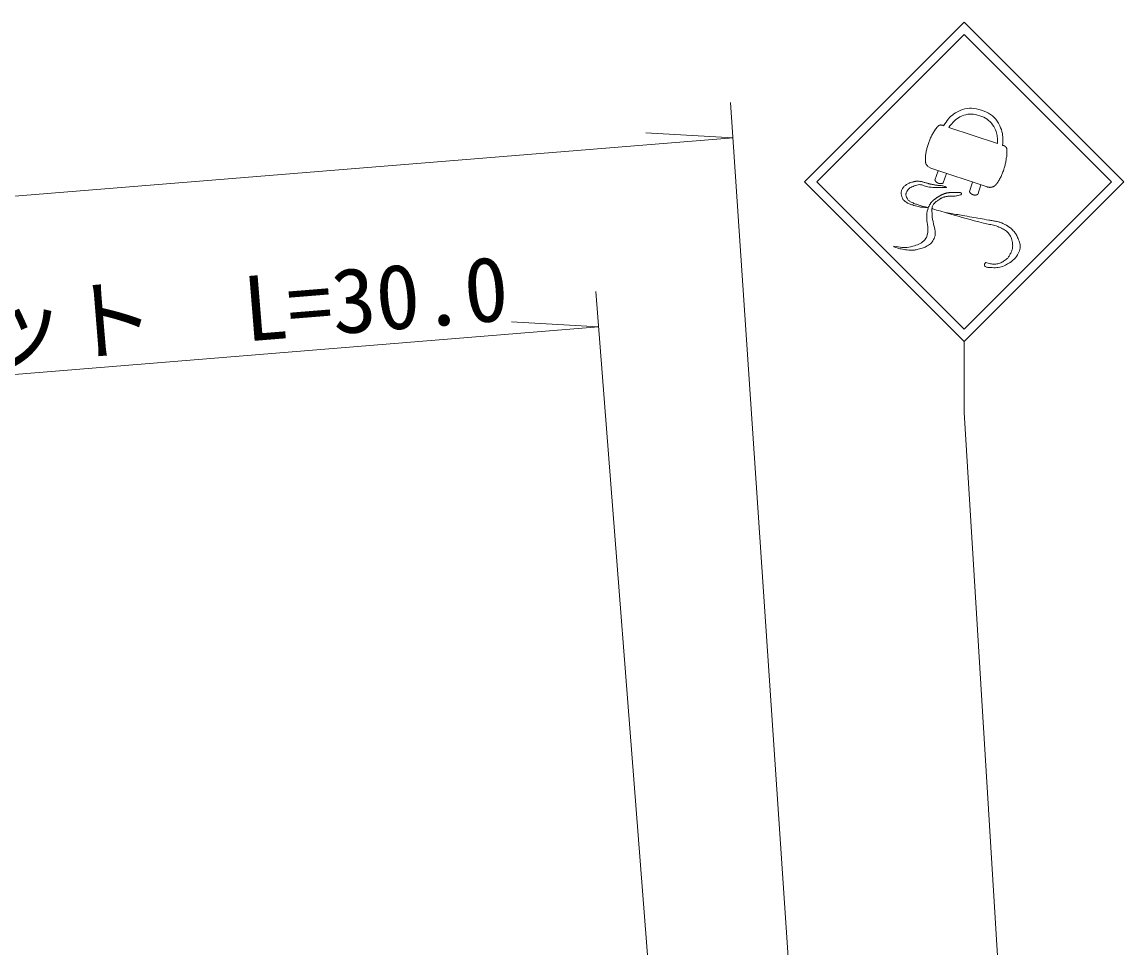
# Model space of a CAD drawing. Units: millimetres, scale not verified. Extents: x 40000 to 680000, y 20000 to 380000.
# Drawn here: x 453184 to 484219, y 294923 to 320997 of the extents above; entities that cross this region are included whole.
import ezdxf
from ezdxf.enums import TextEntityAlignment as Align

# ---------------------------------------------------------------- set-up
doc = ezdxf.new("R2010")
doc.units = ezdxf.units.MM
doc.header["$LTSCALE"] = 1000
doc.layers.add('M-STR-HTXT', color=7, linetype='Continuous', lineweight=13)
doc.layers.add('M-STR-STRC', color=7, linetype='Continuous', lineweight=13)
doc.styles.add('ＭＳ ゴシック', font='')
doc.styles.get('ＭＳ ゴシック').set_extended_font_data('MS Gothic')

msp = doc.modelspace()

# ---------------------------------------------------------------- linework, layer by layer
at = {"layer": 'M-STR-HTXT'}
for p, q in [((475101, 289592), (473140, 318734)), ((473208, 317736), (470757, 317879)), ((325454, 305722), (473208, 317736)), ((471223, 289348), (469340, 313408)), ((469418, 312411), (466967, 312555)), ((422379, 308586), (469418, 312411)), ((481454, 281607), (479719, 309997))]:
    msp.add_line(p, q, dxfattribs=at)
at = {"layer": 'M-STR-STRC'}
for p, q in [((475219, 316497), (479719, 320997)), ((484219, 316497), (479719, 320997)), ((475573, 316497), (479719, 320644)), ((483866, 316497), (479719, 320644)), ((475219, 316497), (479719, 311997)), ((475573, 316497), (479719, 312350)), ((479719, 312350), (483866, 316497)), ((479719, 311997), (484219, 316497)), ((480052, 315482), (480108, 315473)), ((480165, 315463), (480222, 315453)), ((480282, 315442), (480346, 315431)), ((479719, 311997), (479719, 309997))]:
    msp.add_line(p, q, dxfattribs=at)
for points in [[(478626, 317153), (478626, 317160), (478628, 317189), (478631, 317217), (478634, 317245), (478638, 317273), (478642, 317301), (478647, 317329), (478652, 317357), (478657, 317385), (478664, 317413), (478670, 317440), (478677, 317468), (478685, 317495), (478693, 317522), (478701, 317549), (478710, 317576), (478720, 317603), (478729, 317630), (478740, 317656), (478751, 317682), (478762, 317708), (478774, 317734), (478786, 317760), (478798, 317785), (478811, 317810), (478825, 317835), (478839, 317860), (478853, 317884), (478868, 317909), (478883, 317933), (478883, 317933), (478913, 317977), (478928, 317999), (478948, 318028), (478951, 318031), (478953, 318034), (478958, 318040), (478962, 318045), (478967, 318050), (478974, 318057), (478980, 318063), (478981, 318064), (478985, 318068), (478988, 318070), (478991, 318073), (478994, 318075), (478999, 318078), (479001, 318080), (479003, 318081), (479005, 318082), (479007, 318084), (479009, 318084), (479011, 318085), (479014, 318087), (479016, 318088), (479017, 318088), (479019, 318090), (479023, 318091), (479025, 318092), (479027, 318092), (479029, 318093), (479031, 318094), (479032, 318094), (479034, 318094), (479036, 318095), (479037, 318095), (479039, 318096), (479041, 318096), (479042, 318096), (479044, 318097), (479046, 318097), (479048, 318097), (479050, 318097), (479052, 318097), (479054, 318097), (479055, 318098), (479058, 318098), (479060, 318098), (479062, 318098), (479064, 318098), (479066, 318098), (479067, 318098), (479069, 318097), (479071, 318097), (479073, 318097), (479074, 318097), (479080, 318096), (479083, 318096), (479087, 318095), (479091, 318094), (479098, 318093), (479101, 318092), (479103, 318092), (479106, 318091), (479109, 318091), (479112, 318090), (479115, 318089), (479117, 318088), (479120, 318087), (479122, 318086), (479124, 318085), (479126, 318084), (479127, 318083), (479128, 318083), (479130, 318082), (479131, 318081), (479132, 318081), (479133, 318080), (479135, 318079), (479136, 318079), (479139, 318077), (479139, 318076), (479175, 318130), (479208, 318180), (479241, 318226), (479275, 318268), (479309, 318307), (479346, 318344), (479386, 318378), (479430, 318410), (479479, 318442), (479534, 318472), (479603, 318505), (479670, 318531), (479735, 318550), (479800, 318563), (479864, 318569), (479929, 318569), (479995, 318563), (480063, 318552), (480133, 318535), (480206, 318513), (480278, 318487), (480344, 318458), (480406, 318427), (480462, 318392), (480514, 318353), (480562, 318310), (480606, 318261), (480647, 318206), (480685, 318146), (480721, 318078), (480746, 318021), (480767, 317967), (480783, 317914), (480794, 317863), (480802, 317812), (480807, 317760), (480808, 317706), (480807, 317649), (480805, 317589), (480800, 317525), (480804, 317525), (480805, 317525), (480807, 317525), (480808, 317525), (480810, 317524), (480811, 317524), (480813, 317524), (480814, 317524), (480816, 317523), (480818, 317523), (480819, 317523), (480822, 317522), (480825, 317521), (480827, 317520), (480830, 317519), (480833, 317518), (480836, 317517), (480838, 317516), (480840, 317515), (480843, 317514), (480849, 317511), (480853, 317509), (480857, 317507), (480860, 317505), (480865, 317503), (480866, 317502), (480867, 317501), (480869, 317500), (480870, 317499), (480871, 317498), (480873, 317497), (480875, 317496), (480876, 317495), (480878, 317494), (480880, 317492), (480881, 317491), (480883, 317490), (480884, 317489), (480885, 317487), (480887, 317486), (480888, 317485), (480890, 317483), (480891, 317482), (480892, 317480), (480893, 317479), (480894, 317478), (480895, 317477), (480896, 317475), (480897, 317474), (480898, 317473), (480900, 317471), (480901, 317469), (480902, 317467), (480904, 317464), (480905, 317462), (480906, 317461), (480907, 317458), (480909, 317456), (480909, 317454), (480910, 317452), (480911, 317449), (480912, 317448), (480913, 317445), (480914, 317443), (480916, 317438), (480917, 317433), (480918, 317430), (480919, 317426), (480920, 317421), (480920, 317419), (480922, 317411), (480923, 317401), (480923, 317394), (480924, 317387), (480924, 317379), (480924, 317376), (480924, 317372), (480924, 317337), (480922, 317310), (480921, 317282), (480920, 317263), (480920, 317252), (480918, 317233), (480916, 317211), (480906, 317163), (480903, 317135), (480899, 317107), (480894, 317079), (480889, 317051), (480883, 317023), (480877, 316996), (480871, 316968), (480864, 316941), (480856, 316913), (480848, 316886), (480840, 316859), (480831, 316832), (480822, 316805), (480812, 316779), (480801, 316752), (480791, 316726), (480779, 316700), (480768, 316674), (480756, 316649), (480743, 316623), (480730, 316598), (480717, 316573), (480703, 316548), (480688, 316524), (480674, 316500), (480658, 316476), (480654, 316470), (480651, 316466), (480647, 316460), (480642, 316454), (480638, 316449), (480634, 316444), (480630, 316439), (480626, 316434), (480622, 316429), (480617, 316423), (480613, 316418), (480608, 316412), (480601, 316406), (480598, 316402), (480594, 316399), (480590, 316395), (480585, 316391), (480580, 316387), (480578, 316385), (480573, 316381), (480569, 316378), (480565, 316375), (480561, 316373), (480556, 316370), (480552, 316368), (480548, 316366), (480545, 316365), (480540, 316363), (480535, 316360), (480531, 316359), (480528, 316358), (480523, 316356), (480521, 316355), (480518, 316354), (480515, 316353), (480513, 316353), (480511, 316352), (480507, 316351), (480506, 316351), (480504, 316350), (480502, 316350), (480500, 316349), (480498, 316349), (480496, 316348), (480493, 316348), (480491, 316347), (480489, 316347), (480487, 316346), (480484, 316346), (480482, 316345), (480480, 316345), (480478, 316345), (480476, 316344), (480474, 316344), (480472, 316344), (480469, 316343), (480468, 316343), (480466, 316343), (480463, 316343), (480462, 316343), (480460, 316343), (480458, 316342), (480456, 316342), (480454, 316342), (480452, 316342), (480450, 316342), (480448, 316342), (480446, 316342), (480445, 316342), (480442, 316342), (480439, 316342), (480438, 316342), (480436, 316342), (480433, 316342), (480431, 316343), (480428, 316343), (480426, 316343), (480423, 316343), (480421, 316343), (480419, 316344), (480417, 316344), (480415, 316344), (480412, 316344), (480410, 316345), (480407, 316345), (480405, 316345), (480403, 316346), (480400, 316346), (480397, 316347), (480395, 316347), (480392, 316348), (480389, 316348), (480386, 316349), (480383, 316349), (480381, 316350), (480377, 316350), (480372, 316351), (480367, 316352), (478777, 316880), (478713, 316917), (478695, 316933), (478683, 316946), (478672, 316960), (478661, 316973), (478652, 316989), (478642, 317009), (478636, 317028), (478632, 317046), (478629, 317072), (478627, 317096), (478626, 317120), (478625, 317140)], [(480656, 317573), (479283, 318029), (479298, 318048), (479317, 318073), (479340, 318102), (479368, 318135), (479399, 318169), (479434, 318204), (479472, 318239), (479512, 318271), (479555, 318301), (479600, 318326), (479658, 318352), (479713, 318373), (479767, 318388), (479820, 318399), (479874, 318404), (479927, 318405), (479981, 318400), (480037, 318391), (480095, 318378), (480155, 318359), (480215, 318338), (480269, 318314), (480319, 318288), (480365, 318259), (480408, 318227), (480447, 318191), (480484, 318150), (480518, 318105), (480550, 318056), (480580, 318001), (480601, 317957), (480618, 317917), (480631, 317878), (480641, 317841), (480648, 317803), (480652, 317764), (480655, 317723), (480656, 317678), (480656, 317628)], [(478707, 315768), (478609, 315777), (478567, 315780), (478529, 315784), (478493, 315788), (478458, 315794), (478422, 315801), (478385, 315810), (478346, 315821), (478303, 315835), (478274, 315845), (478247, 315854), (478221, 315862), (478196, 315871), (478172, 315880), (478149, 315890), (478126, 315901), (478103, 315914), (478079, 315930), (478055, 315948), (478040, 315960), (478026, 315973), (478014, 315985), (478003, 315997), (477993, 316010), (477984, 316024), (477977, 316039), (477970, 316055), (477964, 316072), (477959, 316090), (477954, 316110), (477950, 316129), (477947, 316148), (477945, 316165), (477944, 316183), (477944, 316200), (477946, 316217), (477950, 316235), (477955, 316253), (477962, 316272), (477970, 316291), (477979, 316307), (477988, 316321), (477998, 316335), (478009, 316347), (478021, 316359), (478033, 316371), (478047, 316382), (478062, 316393), (478078, 316405), (478097, 316418), (478115, 316430), (478132, 316440), (478149, 316449), (478166, 316458), (478183, 316465), (478202, 316472), (478221, 316478), (478241, 316485), (478263, 316491), (478281, 316496), (478298, 316500), (478313, 316504), (478329, 316508), (478344, 316511), (478359, 316513), (478374, 316514), (478390, 316515), (478407, 316515), (478426, 316514), (478450, 316512), (478472, 316510), (478493, 316506), (478513, 316503), (478532, 316498), (478552, 316494), (478572, 316489), (478592, 316483), (478614, 316477), (478637, 316471), (478652, 316467), (478665, 316464), (478677, 316460), (478689, 316456), (478700, 316453), (478712, 316449), (478724, 316445), (478736, 316442), (478749, 316438), (478763, 316435), (478782, 316431), (478799, 316427), (478815, 316424), (478831, 316421), (478846, 316418), (478861, 316416), (478877, 316413), (478893, 316411), (478910, 316408), (478929, 316405), (478956, 316401), (478981, 316398), (479005, 316396), (479028, 316394), (479050, 316392), (479072, 316390), (479095, 316386), (479118, 316381), (479142, 316374), (479167, 316365), (479174, 316363), (479179, 316360), (479185, 316358), (479190, 316356), (479195, 316354), (479200, 316352), (479205, 316349), (479211, 316347), (479217, 316343), (479224, 316340), (479160, 316338), (479104, 316336), (479054, 316335), (479008, 316335), (478966, 316335), (478924, 316336), (478882, 316337), (478838, 316340), (478790, 316344), (478736, 316349), (478696, 316356), (478659, 316365), (478624, 316376), (478590, 316388), (478557, 316399), (478524, 316409), (478491, 316415), (478457, 316418), (478421, 316415), (478382, 316406), (478346, 316394), (478311, 316382), (478278, 316370), (478247, 316357), (478218, 316342), (478191, 316325), (478166, 316305), (478142, 316281), (478120, 316254), (478100, 316222), (478091, 316205), (478085, 316188), (478081, 316172), (478078, 316155), (478078, 316139), (478080, 316122), (478083, 316105), (478087, 316088), (478093, 316070), (478100, 316052), (478109, 316032), (478120, 316014), (478132, 315998), (478145, 315983), (478160, 315971), (478175, 315959), (478192, 315948), (478210, 315938), (478230, 315927), (478250, 315916), (478278, 315902), (478304, 315891), (478329, 315881), (478353, 315872), (478377, 315864), (478401, 315857), (478426, 315850), (478452, 315843), (478480, 315835), (478510, 315826), (478571, 315807), (478629, 315791), (478683, 315775)], [(479233, 316183), (479221, 316180), (479209, 316177), (479200, 316176), (479193, 316173), (479186, 316171), (479180, 316170), (479172, 316167), (479166, 316165), (479158, 316163), (479151, 316160), (479143, 316157), (479134, 316153), (479126, 316151), (479120, 316148), (479114, 316145), (479106, 316142), (479097, 316137), (479089, 316133), (479080, 316130), (479072, 316125), (479064, 316121), (479053, 316115), (479046, 316111), (479039, 316107), (479032, 316103), (479024, 316098), (479016, 316093), (479008, 316088), (479000, 316083), (478992, 316078), (478986, 316074), (478978, 316069), (478970, 316064), (478960, 316058), (478952, 316052), (478943, 316046), (478935, 316042), (478928, 316036), (478917, 316029), (478908, 316022), (478899, 316016), (478892, 316010), (478883, 316003), (478877, 315999), (478870, 315993), (478863, 315988), (478856, 315982), (478850, 315977), (478845, 315972), (478839, 315967), (478832, 315960), (478829, 315957), (478824, 315953), (478821, 315949), (478816, 315944), (478811, 315939), (478807, 315934), (478803, 315930), (478799, 315926), (478795, 315920), (478790, 315914), (478783, 315906), (478780, 315902), (478773, 315892), (478766, 315881), (478758, 315870), (478752, 315861), (478744, 315846), (478738, 315836), (478733, 315825), (478728, 315815), (478724, 315807), (478718, 315795), (478716, 315790), (478707, 315768), (478691, 315720), (478679, 315669), (478670, 315614), (478666, 315558), (478665, 315517), (478665, 315447), (478666, 315403), (478672, 315352), (478684, 315294), (478693, 315234), (478694, 315183), (478694, 315123), (478691, 315070), (478680, 315003), (478665, 314959), (478653, 314933), (478637, 314907), (478608, 314868), (478578, 314834), (478547, 314806), (478514, 314781), (478478, 314761), (478441, 314742), (478402, 314726), (478360, 314711), (478316, 314696), (478269, 314681), (478213, 314664), (478160, 314653), (478110, 314646), (478061, 314644), (478013, 314645), (477964, 314650), (477914, 314657), (477861, 314666), (477804, 314677), (477742, 314689), (477741, 314688), (477740, 314688), (477739, 314687), (477738, 314687), (477738, 314687), (477737, 314686), (477736, 314686), (477736, 314685), (477735, 314684), (477735, 314683), (477734, 314683), (477734, 314682), (477734, 314682), (477734, 314681), (477734, 314681), (477734, 314680), (477734, 314680), (477734, 314679), (477734, 314679), (477734, 314678), (477734, 314677), (477734, 314677), (477734, 314676), (477734, 314676), (477734, 314675), (477734, 314675), (477734, 314675), (477735, 314674), (477735, 314674), (477735, 314673), (477736, 314673), (477736, 314672), (477737, 314672), (477737, 314671), (477738, 314671), (477738, 314671), (477739, 314671), (477739, 314670), (477740, 314670), (477741, 314670), (477785, 314652), (477827, 314637), (477868, 314624), (477907, 314614), (477946, 314606), (477985, 314599), (478025, 314593), (478067, 314587), (478112, 314582), (478160, 314576), (478190, 314572), (478217, 314570), (478244, 314570), (478269, 314571), (478294, 314573), (478318, 314577), (478343, 314581), (478369, 314586), (478397, 314592), (478427, 314598), (478464, 314607), (478499, 314616), (478532, 314625), (478563, 314636), (478593, 314647), (478623, 314660), (478651, 314675), (478681, 314693), (478711, 314713), (478742, 314735), (478766, 314754), (478786, 314773), (478805, 314792), (478821, 314812), (478835, 314833), (478847, 314855), (478858, 314878), (478869, 314903), (478883, 314943), (478897, 314980), (478904, 315038), (478901, 315098), (478888, 315174), (478871, 315241), (478855, 315303), (478841, 315377), (478830, 315436), (478820, 315498), (478816, 315535), (478814, 315609), (478811, 315672), (478811, 315740), (478813, 315761), (478815, 315773), (478820, 315794), (478824, 315809), (478832, 315827), (478844, 315850), (478859, 315872), (478865, 315881), (478873, 315890), (478880, 315898), (478890, 315909), (478900, 315918), (478916, 315931), (478933, 315943), (478947, 315953), (478965, 315965), (478982, 315978), (479002, 315991), (479005, 315994), (479035, 316013), (479045, 316019), (479054, 316025), (479062, 316029), (479073, 316036), (479082, 316041), (479092, 316046), (479106, 316052), (479128, 316061), (479145, 316066), (479156, 316070), (479169, 316073), (479181, 316076), (479194, 316079), (479208, 316082), (479224, 316084), (479240, 316087), (479256, 316089), (479270, 316090), (479281, 316091), (479295, 316092), (479306, 316092), (479322, 316093), (479342, 316094), (479391, 316094), (479422, 316096), (479449, 316096), (479463, 316097), (479498, 316101), (479514, 316104), (479536, 316108), (479552, 316112), (479580, 316119), (479621, 316132), (479627, 316135), (479631, 316137), (479636, 316143), (479638, 316146), (479640, 316151), (479642, 316154), (479642, 316159), (479643, 316164), (479642, 316170), (479640, 316175), (479636, 316181), (479631, 316185), (479626, 316188), (479619, 316191), (479613, 316194), (479598, 316194), (479566, 316195), (479532, 316196), (479518, 316197), (479485, 316197), (479458, 316198), (479432, 316198), (479418, 316198), (479399, 316198), (479384, 316198), (479368, 316198), (479353, 316197), (479342, 316197), (479332, 316196), (479321, 316195), (479311, 316194), (479299, 316193), (479283, 316191), (479273, 316190), (479264, 316188), (479254, 316187), (479243, 316185)]]:
    msp.add_lwpolyline(points, close=True, dxfattribs=at)
for points in [[(479220, 316733), (479131, 316466), (479130, 316466), (479127, 316464), (479125, 316463), (479122, 316462), (479119, 316461), (479116, 316459), (479113, 316458), (479110, 316457), (479108, 316456), (479105, 316455), (479102, 316454), (479099, 316454), (479096, 316453), (479093, 316452), (479090, 316451), (479087, 316451), (479084, 316450), (479081, 316449), (479078, 316449), (479075, 316449), (479072, 316448), (479069, 316448), (479066, 316448), (479063, 316447), (479060, 316447), (479057, 316447), (479054, 316447), (479051, 316447), (479048, 316447), (479045, 316447), (479042, 316447), (479039, 316447), (479036, 316448), (479033, 316448), (479029, 316448), (479026, 316449), (479023, 316449), (479020, 316450), (479017, 316450), (479014, 316451), (479012, 316451), (479009, 316452), (479006, 316453), (479003, 316454), (479000, 316455), (478997, 316456), (478994, 316457), (478991, 316458), (478988, 316459), (478985, 316460), (478983, 316461), (478980, 316462), (478977, 316463), (478974, 316465), (478972, 316466), (478969, 316467), (478966, 316469), (478964, 316470), (478961, 316472), (478958, 316474), (478956, 316475), (478953, 316477), (478951, 316479), (478948, 316480), (478946, 316482), (478943, 316484), (478941, 316486), (478939, 316488), (478936, 316490), (478934, 316492), (478932, 316494), (478930, 316496), (478927, 316498), (478925, 316500), (478923, 316503), (478921, 316505), (478919, 316507), (478917, 316509), (478915, 316512), (478913, 316514), (478912, 316517), (478910, 316519), (478908, 316522), (478906, 316524), (478905, 316527), (478903, 316529), (478901, 316532), (478900, 316534), (478898, 316537), (478897, 316540), (478895, 316542), (478894, 316545), (478982, 316811)], [(479955, 316489), (479867, 316222), (479868, 316220), (479869, 316217), (479871, 316214), (479872, 316212), (479874, 316209), (479876, 316206), (479877, 316204), (479879, 316201), (479881, 316199), (479882, 316196), (479884, 316194), (479886, 316191), (479888, 316189), (479890, 316187), (479892, 316184), (479894, 316182), (479896, 316180), (479898, 316178), (479900, 316175), (479902, 316173), (479904, 316171), (479907, 316169), (479909, 316167), (479911, 316165), (479914, 316163), (479916, 316161), (479918, 316159), (479921, 316158), (479923, 316156), (479926, 316154), (479928, 316152), (479931, 316151), (479934, 316149), (479936, 316148), (479939, 316146), (479941, 316145), (479944, 316143), (479947, 316142), (479950, 316141), (479952, 316139), (479955, 316138), (479958, 316137), (479961, 316136), (479964, 316135), (479967, 316134), (479969, 316133), (479972, 316132), (479975, 316131), (479978, 316130), (479981, 316129), (479984, 316129), (479987, 316128), (479990, 316127), (479993, 316127), (479996, 316126), (479999, 316126), (480002, 316125), (480005, 316125), (480008, 316125), (480011, 316125), (480014, 316124), (480017, 316124), (480020, 316124), (480023, 316124), (480026, 316124), (480029, 316124), (480032, 316124), (480036, 316125), (480039, 316125), (480042, 316125), (480045, 316125), (480048, 316126), (480051, 316126), (480054, 316127), (480057, 316127), (480060, 316128), (480063, 316128), (480066, 316129), (480069, 316130), (480071, 316131), (480074, 316132), (480077, 316133), (480080, 316133), (480083, 316135), (480086, 316136), (480089, 316137), (480092, 316138), (480094, 316139), (480097, 316140), (480100, 316142), (480103, 316143), (480104, 316144), (480192, 316410)], [(478811, 315740), (478836, 315733), (478888, 315719), (478942, 315704), (478999, 315688), (479061, 315671), (479182, 315636)], [(479182, 315636), (479374, 315602), (479433, 315591), (479487, 315582), (479536, 315573), (479584, 315564), (479632, 315556), (479683, 315547), (479739, 315537), (479802, 315526), (479871, 315514), (479935, 315503), (479995, 315492), (480052, 315482), (480108, 315473), (480165, 315463), (480222, 315453), (480282, 315442), (480346, 315431), (480414, 315419), (480445, 315414), (480473, 315409), (480499, 315406), (480524, 315402), (480549, 315398), (480574, 315394), (480599, 315390), (480625, 315384), (480652, 315378), (480682, 315370), (480703, 315364), (480723, 315359), (480760, 315347), (480777, 315340), (480794, 315334), (480811, 315326), (480867, 315297)], [(479182, 315636), (479439, 315562), (479551, 315529), (479661, 315497), (479771, 315465), (479884, 315433), (480002, 315401), (480128, 315367), (480263, 315331), (480308, 315320), (480350, 315312), (480390, 315305), (480428, 315299), (480466, 315293), (480503, 315286), (480541, 315278), (480580, 315268), (480620, 315255), (480663, 315239), (480699, 315224), (480734, 315209), (480767, 315194), (480798, 315178), (480828, 315162), (480856, 315145), (480883, 315127), (480908, 315107), (480932, 315086), (480954, 315063), (480980, 315031), (481003, 314998), (481023, 314965), (481040, 314931), (481053, 314897), (481064, 314862), (481072, 314827), (481079, 314793), (481082, 314758), (481084, 314724), (481085, 314699), (481084, 314676), (481082, 314653), (481080, 314631), (481076, 314609), (481071, 314589), (481065, 314569), (481059, 314550), (481051, 314531), (481042, 314513), (481029, 314490), (481018, 314467), (481006, 314446), (480994, 314425), (480983, 314405), (480970, 314386), (480958, 314369), (480944, 314352), (480930, 314336), (480914, 314322), (480886, 314300), (480858, 314280), (480830, 314262), (480803, 314246), (480775, 314231), (480747, 314219), (480720, 314208), (480692, 314199), (480663, 314192), (480635, 314186), (480606, 314183), (480577, 314181), (480548, 314181), (480518, 314183), (480488, 314186), (480457, 314191), (480425, 314198), (480393, 314205), (480359, 314214), (480325, 314223), (480319, 314218), (480314, 314212), (480310, 314206), (480305, 314199), (480301, 314192), (480297, 314185), (480294, 314178), (480291, 314170), (480289, 314163), (480288, 314155), (480289, 314138), (480297, 314124), (480308, 314113), (480325, 314104), (480344, 314097), (480365, 314092), (480388, 314088), (480412, 314085), (480436, 314083), (480458, 314082), (480507, 314081), (480554, 314080), (480597, 314080), (480639, 314082), (480680, 314086), (480720, 314092), (480760, 314102), (480801, 314115), (480843, 314133), (480886, 314155), (480941, 314186), (480993, 314217), (481040, 314249), (481084, 314282), (481125, 314317), (481162, 314355), (481195, 314397), (481225, 314444), (481252, 314496), (481275, 314554), (481286, 314592), (481293, 314628), (481296, 314662), (481295, 314696), (481291, 314730), (481285, 314763), (481275, 314796), (481264, 314831), (481251, 314866), (481236, 314904), (481224, 314933), (481211, 314961), (481199, 314986), (481186, 315010), (481172, 315032), (481157, 315054), (481141, 315075), (481123, 315097), (481103, 315119), (481080, 315142), (481059, 315163), (481039, 315181), (481019, 315198), (480999, 315214), (480980, 315228), (480960, 315242), (480939, 315255), (480916, 315269), (480892, 315283), (480867, 315297), (480892, 315283), (480916, 315269), (480939, 315255), (480960, 315242), (480980, 315228), (480999, 315214), (481019, 315198), (481039, 315181), (481059, 315163), (481080, 315142), (481103, 315119), (481123, 315097), (481141, 315075), (481157, 315054), (481172, 315032), (481186, 315010), (481199, 314986), (481211, 314961), (481224, 314933), (481236, 314904), (481251, 314866), (481264, 314831), (481275, 314796), (481285, 314763), (481291, 314730), (481295, 314696), (481296, 314662), (481293, 314628), (481286, 314592), (481275, 314554), (481252, 314496), (481225, 314444), (481195, 314397), (481162, 314355), (481125, 314317), (481084, 314282), (481040, 314249), (480993, 314217), (480941, 314186), (480886, 314155), (480843, 314133), (480801, 314115), (480760, 314102), (480720, 314092), (480680, 314086), (480639, 314082), (480597, 314080), (480554, 314080), (480507, 314081), (480458, 314082), (480436, 314083), (480412, 314085), (480388, 314088), (480365, 314092), (480344, 314097), (480325, 314104), (480308, 314113), (480297, 314124), (480289, 314138), (480288, 314155), (480289, 314163), (480291, 314170), (480294, 314178), (480297, 314185), (480301, 314192), (480305, 314199), (480310, 314206), (480314, 314212), (480319, 314218), (480325, 314223), (480359, 314214), (480393, 314205), (480425, 314198), (480457, 314191), (480488, 314186), (480518, 314183), (480548, 314181), (480577, 314181), (480606, 314183), (480635, 314186), (480663, 314192), (480692, 314199), (480720, 314208), (480747, 314219), (480775, 314231), (480803, 314246), (480830, 314262), (480858, 314280), (480886, 314300), (480914, 314322), (480930, 314336), (480944, 314352), (480958, 314369), (480970, 314386), (480983, 314405), (480994, 314425), (481006, 314446), (481018, 314467), (481029, 314490), (481042, 314513), (481051, 314531), (481059, 314550), (481065, 314569), (481071, 314589), (481076, 314609), (481080, 314631), (481082, 314653), (481084, 314676), (481085, 314699), (481084, 314724), (481082, 314758), (481079, 314793), (481072, 314827), (481064, 314862), (481053, 314897), (481040, 314931), (481023, 314965), (481003, 314998), (480980, 315031), (480954, 315063), (480932, 315086), (480908, 315107), (480883, 315127), (480856, 315145), (480828, 315162), (480798, 315178), (480767, 315194), (480734, 315209), (480699, 315224), (480663, 315239), (480620, 315255), (480580, 315268), (480541, 315278), (480503, 315286), (480466, 315293), (480428, 315299), (480390, 315305), (480350, 315312), (480308, 315320), (480263, 315331), (480128, 315367), (480002, 315401), (479884, 315433), (479771, 315465), (479661, 315497), (479551, 315529), (479439, 315562), (479438, 315562)], [(479487, 315582), (479433, 315591), (479374, 315602), (479306, 315614)], [(479871, 315514), (479935, 315503), (479995, 315492)]]:
    msp.add_lwpolyline(points, dxfattribs=at)

# ---------------------------------------------------------------- texts
at = {"layer": 'M-STR-HTXT', "style": 'ＭＳ ゴシック'}
msp.add_text('ロックネット\u3000L=30.0', height=1833, rotation=4.649, dxfattribs=at).set_placement((454540, 311046), align=Align.BOTTOM_CENTER)

doc.saveas('drawing.dxf')
